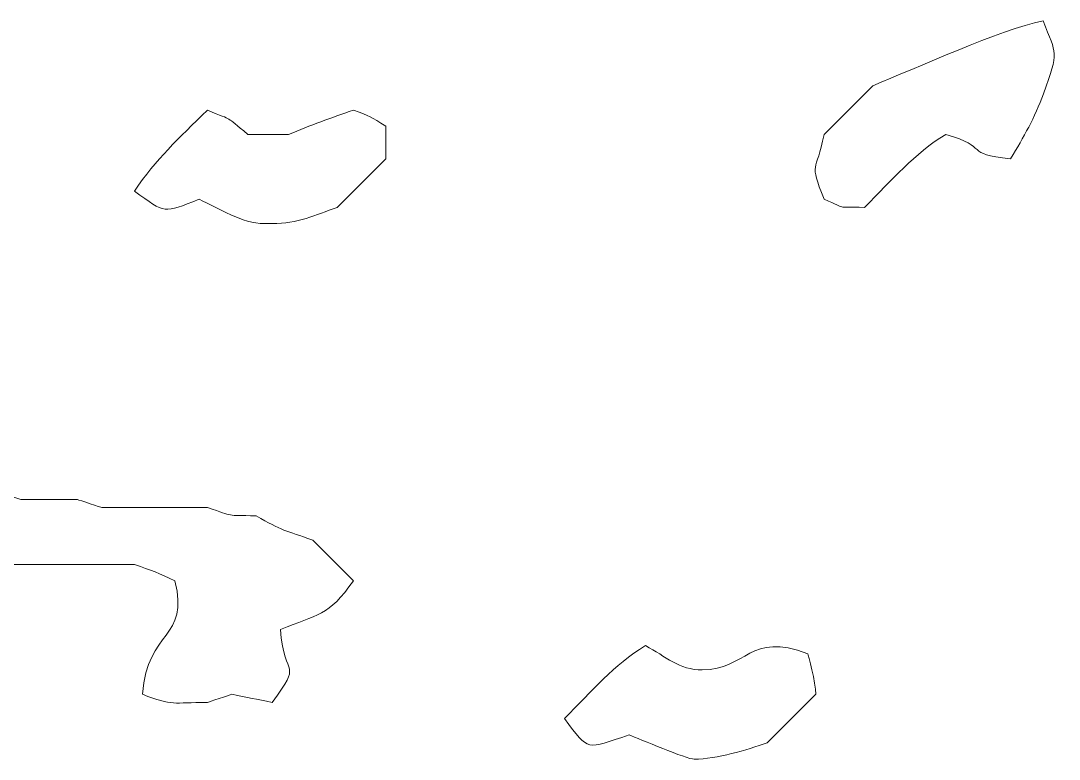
# Model space of a CAD drawing. Header units: millimetres. Extents: x -6423 to -1759, y 6 to 2012.
# Drawn here: x -2142.04 to -2122.85, y 1180.87 to 1194.51 of the extents above; entities that cross this region are included whole.
import ezdxf

# ---------------------------------------------------------------- set-up
doc = ezdxf.new("R2010")
doc.units = ezdxf.units.MM
doc.header["$MEASUREMENT"] = 0
doc.layers.add('layer 1', color=7, linetype='Continuous')

msp = doc.modelspace()

# ---------------------------------------------------------------- linework, layer by layer
at = {"layer": 'layer 1', "color": 177, "lineweight": 9}
for points, knots in [([(-2123.1525, 1194.5136), (-2123.9397, 1194.3478), (-2125.4977, 1193.6366), (-2126.3011, 1193.3144), (-2126.3011, 1193.3144), (-2126.3011, 1193.3144), (-2127.2005, 1192.4147), (-2127.2005, 1192.4147), (-2127.2005, 1192.4147), (-2127.341, 1191.6718), (-2127.4832, 1191.9432), (-2127.2005, 1191.2151), (-2127.2005, 1191.2151), (-2126.7219, 1191.0251), (-2127.0574, 1191.0784), (-2126.4508, 1191.0655), (-2126.4508, 1191.0655), (-2125.9303, 1191.5859), (-2125.5445, 1192.0521), (-2124.9516, 1192.4148), (-2124.9516, 1192.4148), (-2124.1179, 1192.1751), (-2124.6421, 1192.0526), (-2123.7523, 1191.9651), (-2123.7523, 1191.9651), (-2123.5109, 1192.3679), (-2123.305, 1192.722), (-2123.1469, 1193.1642), (-2123.1469, 1193.1642), (-2122.8544, 1193.9821), (-2122.903, 1193.8631), (-2123.1525, 1194.5136)], [0, 0, 0, 0, 0.1111111, 0.1111111, 0.1111111, 0.1111111, 0.2222222, 0.2222222, 0.2222222, 0.2222222, 0.3333333, 0.3333333, 0.3333333, 0.3333333, 0.4444444, 0.4444444, 0.4444444, 0.4444444, 0.5555556, 0.5555556, 0.5555556, 0.5555556, 0.6666667, 0.6666667, 0.6666667, 0.6666667, 0.7777778, 0.7777778, 0.7777778, 0.7777778, 1, 1, 1, 1]), ([(-2135.2966, 1192.5645), (-2135.5807, 1192.7465), (-2135.5837, 1192.7446), (-2135.8963, 1192.8644), (-2135.8963, 1192.8644), (-2136.3237, 1192.7164), (-2136.6776, 1192.5826), (-2137.0958, 1192.4147), (-2137.0958, 1192.4147), (-2137.0958, 1192.4147), (-2137.8454, 1192.4148), (-2137.8454, 1192.4148), (-2137.8454, 1192.4148), (-2138.3063, 1192.7866), (-2138.0691, 1192.6422), (-2138.595, 1192.8644), (-2138.595, 1192.8644), (-2139.1379, 1192.3214), (-2139.5352, 1191.9706), (-2139.9443, 1191.3652), (-2139.9443, 1191.3652), (-2139.3553, 1190.9454), (-2139.4234, 1190.9519), (-2138.7449, 1191.2154), (-2138.7449, 1191.2154), (-2138.3946, 1191.0524), (-2137.9477, 1190.7655), (-2137.5454, 1190.7655), (-2137.5454, 1190.7655), (-2137.5454, 1190.7655), (-2137.3955, 1190.7655), (-2137.3955, 1190.7655), (-2137.3955, 1190.7655), (-2136.9334, 1190.7655), (-2136.5966, 1190.9269), (-2136.1962, 1191.0655), (-2136.1962, 1191.0655), (-2136.1962, 1191.0655), (-2135.2965, 1191.9649), (-2135.2965, 1191.9649), (-2135.2965, 1191.9649), (-2135.2965, 1191.9649), (-2135.2966, 1192.5645), (-2135.2966, 1192.5645)], [0, 0, 0, 0, 0.0833333, 0.0833333, 0.0833333, 0.0833333, 0.1666667, 0.1666667, 0.1666667, 0.1666667, 0.25, 0.25, 0.25, 0.25, 0.3333333, 0.3333333, 0.3333333, 0.3333333, 0.4166667, 0.4166667, 0.4166667, 0.4166667, 0.5, 0.5, 0.5, 0.5, 0.5833333, 0.5833333, 0.5833333, 0.5833333, 0.6666667, 0.6666667, 0.6666667, 0.6666667, 0.75, 0.75, 0.75, 0.75, 0.8333333, 0.8333333, 0.8333333, 0.8333333, 1, 1, 1, 1]), ([(-2135.8963, 1184.1687), (-2135.8963, 1184.1687), (-2136.6458, 1184.9184), (-2136.6458, 1184.9184), (-2136.6458, 1184.9184), (-2137.153, 1185.0937), (-2137.2137, 1185.09), (-2137.6956, 1185.368), (-2137.6956, 1185.368), (-2138.2849, 1185.3809), (-2138.0655, 1185.3462), (-2138.595, 1185.5182), (-2138.595, 1185.5182), (-2138.595, 1185.5182), (-2140.5441, 1185.518), (-2140.5441, 1185.518), (-2140.5441, 1185.518), (-2140.5531, 1185.5221), (-2140.9687, 1185.6591), (-2140.9938, 1185.6682), (-2140.9938, 1185.6682), (-2140.9938, 1185.6682), (-2142.0432, 1185.668), (-2142.0432, 1185.668), (-2142.0432, 1185.668), (-2142.5727, 1185.8398), (-2142.3533, 1185.8052), (-2142.9427, 1185.818), (-2142.9427, 1185.818), (-2143.4329, 1186.1114), (-2143.4182, 1186.1469), (-2143.9923, 1186.2677), (-2143.9923, 1186.2677), (-2144.4226, 1186.6646), (-2144.8704, 1187.0289), (-2145.3418, 1187.3173), (-2145.3418, 1187.3173), (-2145.5317, 1186.8386), (-2145.4786, 1187.1739), (-2145.4916, 1186.5677), (-2145.4916, 1186.5677), (-2145.4916, 1186.5677), (-2144.592, 1185.668), (-2144.592, 1185.668), (-2144.592, 1185.668), (-2144.0858, 1185.5701), (-2144.2904, 1185.6267), (-2143.8423, 1185.3683), (-2143.8423, 1185.3683), (-2143.8329, 1185.3505), (-2143.5587, 1184.9439), (-2143.5425, 1184.9183), (-2143.5425, 1184.9183), (-2143.0609, 1184.6402), (-2143.0001, 1184.6441), (-2142.493, 1184.4687), (-2142.493, 1184.4687), (-2142.493, 1184.4687), (-2139.9443, 1184.4687), (-2139.9443, 1184.4687), (-2139.9443, 1184.4687), (-2139.6285, 1184.3638), (-2139.4903, 1184.3061), (-2139.1947, 1184.1687), (-2139.1947, 1184.1687), (-2138.9228, 1183.0697), (-2139.7005, 1183.2898), (-2139.7943, 1182.0699), (-2139.7943, 1182.0699), (-2139.2204, 1181.8469), (-2139.2441, 1181.92), (-2138.595, 1181.9197), (-2138.595, 1181.9197), (-2138.586, 1181.924), (-2138.1704, 1182.0608), (-2138.1452, 1182.0699), (-2138.1452, 1182.0699), (-2137.8457, 1182.012), (-2137.6951, 1181.9762), (-2137.3955, 1181.9197), (-2137.3955, 1181.9197), (-2136.8288, 1182.7156), (-2137.1718, 1182.3084), (-2137.2456, 1183.2691), (-2137.2456, 1183.2691), (-2136.5635, 1183.5487), (-2136.355, 1183.5048), (-2135.8963, 1184.1687)], [0, 0, 0, 0, 0.0434783, 0.0434783, 0.0434783, 0.0434783, 0.0869565, 0.0869565, 0.0869565, 0.0869565, 0.1304348, 0.1304348, 0.1304348, 0.1304348, 0.173913, 0.173913, 0.173913, 0.173913, 0.2173913, 0.2173913, 0.2173913, 0.2173913, 0.2608696, 0.2608696, 0.2608696, 0.2608696, 0.3043478, 0.3043478, 0.3043478, 0.3043478, 0.3478261, 0.3478261, 0.3478261, 0.3478261, 0.3913043, 0.3913043, 0.3913043, 0.3913043, 0.4347826, 0.4347826, 0.4347826, 0.4347826, 0.4782609, 0.4782609, 0.4782609, 0.4782609, 0.5217391, 0.5217391, 0.5217391, 0.5217391, 0.5652174, 0.5652174, 0.5652174, 0.5652174, 0.6086957, 0.6086957, 0.6086957, 0.6086957, 0.6521739, 0.6521739, 0.6521739, 0.6521739, 0.6956522, 0.6956522, 0.6956522, 0.6956522, 0.7391304, 0.7391304, 0.7391304, 0.7391304, 0.7826087, 0.7826087, 0.7826087, 0.7826087, 0.826087, 0.826087, 0.826087, 0.826087, 0.8695652, 0.8695652, 0.8695652, 0.8695652, 0.9130435, 0.9130435, 0.9130435, 0.9130435, 1, 1, 1, 1]), ([(-2127.5005, 1182.8194), (-2128.5804, 1183.2388), (-2128.6332, 1182.5195), (-2129.4494, 1182.5197), (-2129.4494, 1182.5197), (-2129.8784, 1182.5195), (-2130.125, 1182.7691), (-2130.4989, 1182.9693), (-2130.4989, 1182.9693), (-2131.0919, 1182.6066), (-2131.4777, 1182.1404), (-2131.9984, 1181.6201), (-2131.9984, 1181.6201), (-2131.5311, 1180.997), (-2131.6041, 1181.0591), (-2130.7987, 1181.3202), (-2130.7987, 1181.3202), (-2130.6173, 1181.2474), (-2129.7351, 1180.8702), (-2129.5994, 1180.8704), (-2129.5994, 1180.8704), (-2129.1768, 1180.8702), (-2128.632, 1181.0462), (-2128.2501, 1181.1704), (-2128.2501, 1181.1704), (-2128.2501, 1181.1704), (-2127.3506, 1182.0698), (-2127.3506, 1182.0698), (-2127.3506, 1182.0698), (-2127.3506, 1182.2889), (-2127.5005, 1182.8081), (-2127.5005, 1182.8194)], [0, 0, 0, 0, 0.1111111, 0.1111111, 0.1111111, 0.1111111, 0.2222222, 0.2222222, 0.2222222, 0.2222222, 0.3333333, 0.3333333, 0.3333333, 0.3333333, 0.4444444, 0.4444444, 0.4444444, 0.4444444, 0.5555556, 0.5555556, 0.5555556, 0.5555556, 0.6666667, 0.6666667, 0.6666667, 0.6666667, 0.7777778, 0.7777778, 0.7777778, 0.7777778, 1, 1, 1, 1])]:
    msp.add_open_spline(points, degree=3, knots=knots, dxfattribs=at)

doc.saveas('drawing.dxf')
